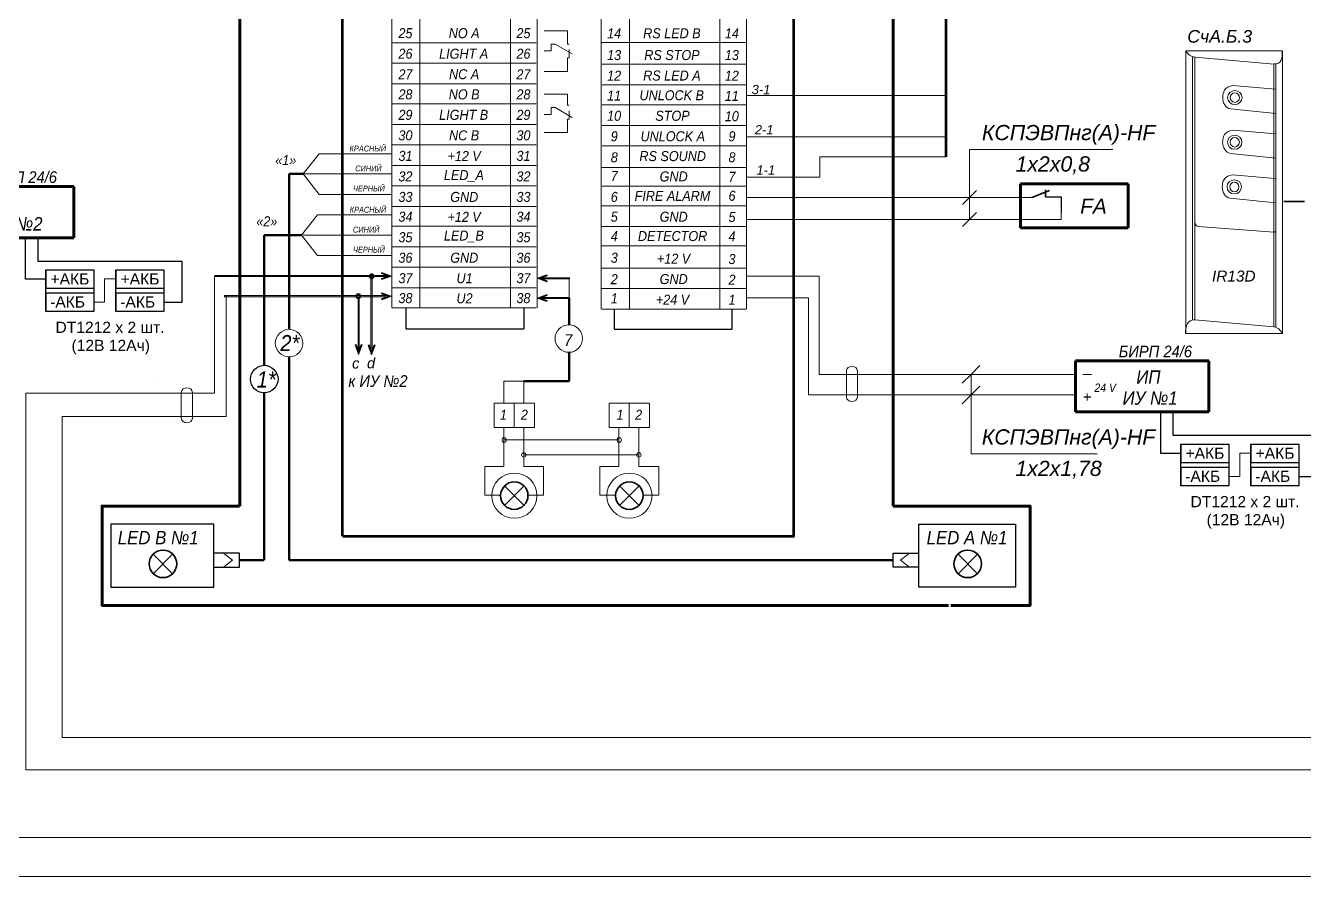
# Model space of a CAD drawing. Header units: millimetres. Extents: x -197802 to 287448, y -91833 to 169529.
# Drawn here: x 226324 to 250983, y 94021 to 110423 of the extents above; entities that cross this region are included whole.
import ezdxf

# ---------------------------------------------------------------- set-up
doc = ezdxf.new("R2010")
doc.units = ezdxf.units.MM
doc.layers.add('СКУД', color=7, linetype='Continuous')
doc.layers.add('Слой 1', color=7, linetype='Continuous')
doc.styles.add('79', font='ariali.ttf', dxfattribs={"height": 1})
doc.styles.get("Standard").update_dxf_attribs({"font": 'arial.ttf'})

# ---------------------------------------------------------------- blocks, each defined once
blk = doc.blocks.new('block 15')
at = {"layer": 'Слой 1'}
h = blk.add_hatch(color=7, dxfattribs=at)
h.dxf.hatch_style = 2
h.paths.add_polyline_path([(99.9, -202.34), (99.96, -202.5), (98.88, -202.9), (99.96, -203.29), (99.9, -203.46), (98.36, -202.9)])
at = {"layer": 'Слой 1', "lineweight": 0}
blk.add_lwpolyline([(99.9, -202.34), (99.96, -202.5), (98.88, -202.9), (99.96, -203.29), (99.9, -203.46), (98.36, -202.9), (99.9, -202.34)], dxfattribs=at)
blk = doc.blocks.new('block 14')
at = {"layer": 'Слой 1'}
h = blk.add_hatch(color=7, dxfattribs=at)
h.dxf.hatch_style = 2
edge = h.paths.add_edge_path()
edge.add_spline(control_points=[(103.48, -202.98), (103.48, -202.98), (98.86, -202.98), (98.86, -202.98), (98.81, -202.98), (98.77, -202.94), (98.77, -202.9), (98.77, -202.85), (98.81, -202.81), (98.86, -202.81), (98.86, -202.81), (103.48, -202.81), (103.48, -202.81), (103.53, -202.81), (103.56, -202.85), (103.56, -202.9), (103.56, -202.94), (103.53, -202.98), (103.48, -202.98)], knot_values=[0, 0, 0, 0, 1, 1, 1, 2, 2, 2, 3, 3, 3, 4, 4, 4, 5, 5, 5, 6, 6, 6, 6], degree=3, periodic=0)
at = {"layer": 'Слой 1', "lineweight": 0}
blk.add_open_spline([(103.48, -202.98), (103.48, -202.98), (98.86, -202.98), (98.86, -202.98), (98.81, -202.98), (98.77, -202.94), (98.77, -202.9), (98.77, -202.85), (98.81, -202.81), (98.86, -202.81), (98.86, -202.81), (103.48, -202.81), (103.48, -202.81), (103.53, -202.81), (103.56, -202.85), (103.56, -202.9), (103.56, -202.94), (103.53, -202.98), (103.48, -202.98)], degree=3, knots=[0, 0, 0, 0, 1, 1, 1, 2, 2, 2, 3, 3, 3, 4, 4, 4, 5, 5, 5, 6, 6, 6, 6], dxfattribs=at)
at = {"layer": 'Слой 1'}
blk.add_blockref('block 15', (0, 0), dxfattribs=at)
blk = doc.blocks.new('block 17')
at = {"layer": 'Слой 1'}
h = blk.add_hatch(color=7, dxfattribs=at)
h.dxf.hatch_style = 2
h.paths.add_polyline_path([(99.9, -205.49), (99.96, -205.66), (98.88, -206.05), (99.96, -206.45), (99.9, -206.61), (98.36, -206.05)])
at = {"layer": 'Слой 1', "lineweight": 0}
blk.add_lwpolyline([(99.9, -205.49), (99.96, -205.66), (98.88, -206.05), (99.96, -206.45), (99.9, -206.61), (98.36, -206.05), (99.9, -205.49)], dxfattribs=at)
blk = doc.blocks.new('block 16')
at = {"layer": 'Слой 1'}
h = blk.add_hatch(color=7, dxfattribs=at)
h.dxf.hatch_style = 2
edge = h.paths.add_edge_path()
edge.add_spline(control_points=[(103.48, -206.14), (103.48, -206.14), (98.86, -206.14), (98.86, -206.14), (98.81, -206.14), (98.77, -206.1), (98.77, -206.05), (98.77, -206), (98.81, -205.96), (98.86, -205.96), (98.86, -205.96), (103.48, -205.96), (103.48, -205.96), (103.53, -205.96), (103.56, -206), (103.56, -206.05), (103.56, -206.1), (103.53, -206.14), (103.48, -206.14)], knot_values=[0, 0, 0, 0, 1, 1, 1, 2, 2, 2, 3, 3, 3, 4, 4, 4, 5, 5, 5, 6, 6, 6, 6], degree=3, periodic=0)
at = {"layer": 'Слой 1', "lineweight": 0}
blk.add_open_spline([(103.48, -206.14), (103.48, -206.14), (98.86, -206.14), (98.86, -206.14), (98.81, -206.14), (98.77, -206.1), (98.77, -206.05), (98.77, -206), (98.81, -205.96), (98.86, -205.96), (98.86, -205.96), (103.48, -205.96), (103.48, -205.96), (103.53, -205.96), (103.56, -206), (103.56, -206.05), (103.56, -206.1), (103.53, -206.14), (103.48, -206.14)], degree=3, knots=[0, 0, 0, 0, 1, 1, 1, 2, 2, 2, 3, 3, 3, 4, 4, 4, 5, 5, 5, 6, 6, 6, 6], dxfattribs=at)
at = {"layer": 'Слой 1'}
blk.add_blockref('block 17', (0, 0), dxfattribs=at)
blk = doc.blocks.new('block 19')
at = {"layer": 'Слой 1'}
h = blk.add_hatch(color=7, dxfattribs=at)
h.dxf.hatch_style = 2
h.paths.add_polyline_path([(73.61, -203.1), (73.55, -202.94), (74.64, -202.54), (73.55, -202.15), (73.61, -201.98), (75.16, -202.54)])
at = {"layer": 'Слой 1', "lineweight": 0}
blk.add_lwpolyline([(73.61, -203.1), (73.55, -202.94), (74.64, -202.54), (73.55, -202.15), (73.61, -201.98), (75.16, -202.54), (73.61, -203.1)], dxfattribs=at)
blk = doc.blocks.new('block 18')
at = {"layer": 'Слой 1'}
h = blk.add_hatch(color=7, dxfattribs=at)
h.dxf.hatch_style = 2
edge = h.paths.add_edge_path()
edge.add_spline(control_points=[(74.66, -202.63), (74.66, -202.63), (47.05, -202.63), (47.05, -202.63), (47, -202.63), (46.96, -202.59), (46.96, -202.54), (46.96, -202.5), (47, -202.46), (47.05, -202.46), (47.05, -202.46), (74.66, -202.46), (74.66, -202.46), (74.71, -202.46), (74.75, -202.5), (74.75, -202.54), (74.75, -202.59), (74.71, -202.63), (74.66, -202.63)], knot_values=[0, 0, 0, 0, 1, 1, 1, 2, 2, 2, 3, 3, 3, 4, 4, 4, 5, 5, 5, 6, 6, 6, 6], degree=3, periodic=0)
at = {"layer": 'Слой 1', "lineweight": 0}
blk.add_open_spline([(74.66, -202.63), (74.66, -202.63), (47.05, -202.63), (47.05, -202.63), (47, -202.63), (46.96, -202.59), (46.96, -202.54), (46.96, -202.5), (47, -202.46), (47.05, -202.46), (47.05, -202.46), (74.66, -202.46), (74.66, -202.46), (74.71, -202.46), (74.75, -202.5), (74.75, -202.54), (74.75, -202.59), (74.71, -202.63), (74.66, -202.63)], degree=3, knots=[0, 0, 0, 0, 1, 1, 1, 2, 2, 2, 3, 3, 3, 4, 4, 4, 5, 5, 5, 6, 6, 6, 6], dxfattribs=at)
at = {"layer": 'Слой 1'}
blk.add_blockref('block 19', (0, 0), dxfattribs=at)
blk = doc.blocks.new('block 21')
at = {"layer": 'Слой 1'}
h = blk.add_hatch(color=7, dxfattribs=at)
h.dxf.hatch_style = 2
h.paths.add_polyline_path([(73.61, -205.2), (73.55, -205.37), (74.64, -205.76), (73.55, -206.16), (73.61, -206.32), (75.16, -205.76)])
at = {"layer": 'Слой 1', "lineweight": 0}
blk.add_lwpolyline([(73.61, -205.2), (73.55, -205.37), (74.64, -205.76), (73.55, -206.16), (73.61, -206.32), (75.16, -205.76), (73.61, -205.2)], dxfattribs=at)
blk = doc.blocks.new('block 20')
at = {"layer": 'Слой 1'}
h = blk.add_hatch(color=7, dxfattribs=at)
h.dxf.hatch_style = 2
edge = h.paths.add_edge_path()
edge.add_spline(control_points=[(74.66, -205.85), (74.66, -205.85), (48.57, -205.85), (48.57, -205.85), (48.52, -205.85), (48.49, -205.81), (48.49, -205.76), (48.49, -205.71), (48.52, -205.67), (48.57, -205.67), (48.57, -205.67), (74.66, -205.67), (74.66, -205.67), (74.71, -205.67), (74.75, -205.71), (74.75, -205.76), (74.75, -205.81), (74.71, -205.85), (74.66, -205.85)], knot_values=[0, 0, 0, 0, 1, 1, 1, 2, 2, 2, 3, 3, 3, 4, 4, 4, 5, 5, 5, 6, 6, 6, 6], degree=3, periodic=0)
at = {"layer": 'Слой 1', "lineweight": 0}
blk.add_open_spline([(74.66, -205.85), (74.66, -205.85), (48.57, -205.85), (48.57, -205.85), (48.52, -205.85), (48.49, -205.81), (48.49, -205.76), (48.49, -205.71), (48.52, -205.67), (48.57, -205.67), (48.57, -205.67), (74.66, -205.67), (74.66, -205.67), (74.71, -205.67), (74.75, -205.71), (74.75, -205.76), (74.75, -205.81), (74.71, -205.85), (74.66, -205.85)], degree=3, knots=[0, 0, 0, 0, 1, 1, 1, 2, 2, 2, 3, 3, 3, 4, 4, 4, 5, 5, 5, 6, 6, 6, 6], dxfattribs=at)
at = {"layer": 'Слой 1'}
blk.add_blockref('block 21', (0, 0), dxfattribs=at)
blk = doc.blocks.new('block 28')
at = {"layer": 'Слой 1', "color": 7, "lineweight": 18}
for points in [[(75.2, -207.61), (75.2, -145.78)], [(79.69, -207.61), (79.69, -145.78)]]:
    blk.add_lwpolyline(points, dxfattribs=at)
blk = doc.blocks.new('block 26')
at = {"layer": 'Слой 1'}
blk.add_blockref('block 28', (0, 0), dxfattribs=at)
blk = doc.blocks.new('block 31')
at = {"layer": 'Слой 1', "color": 7, "lineweight": 18}
for points in [[(108.59, -145.88), (108.59, -207.81)], [(113.09, -145.88), (113.09, -207.81)], [(131.66, -207.81), (113.09, -207.81), (108.64, -207.81)]]:
    blk.add_lwpolyline(points, dxfattribs=at)
blk = doc.blocks.new('block 29')
at = {"layer": 'Слой 1'}
blk.add_blockref('block 31', (0, 0), dxfattribs=at)
blk = doc.blocks.new('block 68')
at = {"layer": 'Слой 1'}
h = blk.add_hatch(color=7, dxfattribs=at)
h.dxf.hatch_style = 2
h.paths.add_polyline_path([(69.34, -213.51), (69.5, -213.45), (69.9, -214.53), (70.29, -213.45), (70.46, -213.51), (69.9, -215.05)])
at = {"layer": 'Слой 1', "lineweight": 0}
blk.add_lwpolyline([(69.34, -213.51), (69.5, -213.45), (69.9, -214.53), (70.29, -213.45), (70.46, -213.51), (69.9, -215.05), (69.34, -213.51)], dxfattribs=at)
blk = doc.blocks.new('block 67')
at = {"layer": 'Слой 1'}
h = blk.add_hatch(color=7, dxfattribs=at)
h.dxf.hatch_style = 2
edge = h.paths.add_edge_path()
edge.add_spline(control_points=[(69.9, -214.64), (69.85, -214.64), (69.81, -214.6), (69.81, -214.55), (69.81, -214.55), (69.81, -205.92), (69.81, -205.92), (69.81, -205.87), (69.85, -205.83), (69.9, -205.83), (69.95, -205.83), (69.99, -205.87), (69.99, -205.92), (69.99, -205.92), (69.99, -214.55), (69.99, -214.55), (69.99, -214.6), (69.95, -214.64), (69.9, -214.64)], knot_values=[0, 0, 0, 0, 1, 1, 1, 2, 2, 2, 3, 3, 3, 4, 4, 4, 5, 5, 5, 6, 6, 6, 6], degree=3, periodic=0)
at = {"layer": 'Слой 1', "lineweight": 0}
blk.add_open_spline([(69.9, -214.64), (69.85, -214.64), (69.81, -214.6), (69.81, -214.55), (69.81, -214.55), (69.81, -205.92), (69.81, -205.92), (69.81, -205.87), (69.85, -205.83), (69.9, -205.83), (69.95, -205.83), (69.99, -205.87), (69.99, -205.92), (69.99, -205.92), (69.99, -214.55), (69.99, -214.55), (69.99, -214.6), (69.95, -214.64), (69.9, -214.64)], degree=3, knots=[0, 0, 0, 0, 1, 1, 1, 2, 2, 2, 3, 3, 3, 4, 4, 4, 5, 5, 5, 6, 6, 6, 6], dxfattribs=at)
at = {"layer": 'Слой 1'}
blk.add_blockref('block 68', (0, 0), dxfattribs=at)
blk = doc.blocks.new('block 70')
at = {"layer": 'Слой 1'}
h = blk.add_hatch(color=7, dxfattribs=at)
h.dxf.hatch_style = 2
h.paths.add_polyline_path([(71.41, -213.57), (71.57, -213.5), (71.97, -214.59), (72.36, -213.5), (72.53, -213.57), (71.97, -215.11)])
at = {"layer": 'Слой 1', "lineweight": 0}
blk.add_lwpolyline([(71.41, -213.57), (71.57, -213.5), (71.97, -214.59), (72.36, -213.5), (72.53, -213.57), (71.97, -215.11), (71.41, -213.57)], dxfattribs=at)
blk = doc.blocks.new('block 69')
at = {"layer": 'Слой 1'}
h = blk.add_hatch(color=7, dxfattribs=at)
h.dxf.hatch_style = 2
edge = h.paths.add_edge_path()
edge.add_spline(control_points=[(71.97, -214.7), (71.92, -214.7), (71.88, -214.66), (71.88, -214.61), (71.88, -214.61), (71.88, -202.58), (71.88, -202.58), (71.88, -202.53), (71.92, -202.49), (71.97, -202.49), (72.02, -202.49), (72.05, -202.53), (72.05, -202.58), (72.05, -202.58), (72.05, -214.61), (72.05, -214.61), (72.05, -214.66), (72.02, -214.7), (71.97, -214.7)], knot_values=[0, 0, 0, 0, 1, 1, 1, 2, 2, 2, 3, 3, 3, 4, 4, 4, 5, 5, 5, 6, 6, 6, 6], degree=3, periodic=0)
at = {"layer": 'Слой 1', "lineweight": 0}
blk.add_open_spline([(71.97, -214.7), (71.92, -214.7), (71.88, -214.66), (71.88, -214.61), (71.88, -214.61), (71.88, -202.58), (71.88, -202.58), (71.88, -202.53), (71.92, -202.49), (71.97, -202.49), (72.02, -202.49), (72.05, -202.53), (72.05, -202.58), (72.05, -202.58), (72.05, -214.61), (72.05, -214.61), (72.05, -214.66), (72.02, -214.7), (71.97, -214.7)], degree=3, knots=[0, 0, 0, 0, 1, 1, 1, 2, 2, 2, 3, 3, 3, 4, 4, 4, 5, 5, 5, 6, 6, 6, 6], dxfattribs=at)
at = {"layer": 'Слой 1'}
blk.add_blockref('block 70', (0, 0), dxfattribs=at)

msp = doc.modelspace()

# ---------------------------------------------------------------- linework, layer by layer
at = {"color": 251, "lineweight": 18, "true_color": 0x636466}
for points in [[(227641, 105091), (227849, 105091), (227849, 105540), (228065, 105540)], [(249527, 101731), (249736, 101731), (249736, 102179), (249951, 102179)]]:
    msp.add_lwpolyline(points, dxfattribs=at)
at = {"layer": 'СКУД', "color": 18, "lineweight": 18, "true_color": 0x000000}
for p, q in [((244523, 108037), (244523, 106687)), ((244523, 108037), (247289, 108037)), ((244523, 107108), (244387, 106972)), ((244659, 107243), (244523, 107108)), ((244659, 106823), (244523, 106687)), ((244523, 106687), (244388, 106552)), ((244724, 103869), (244554, 103699)), ((244554, 103699), (244384, 103529)), ((244724, 103471), (244554, 103302)), ((244554, 103302), (244384, 103132)), ((245168, 102168), (244554, 102168)), ((245699, 102168), (245168, 102168)), ((246985, 102168), (245699, 102168))]:
    msp.add_line(p, q, dxfattribs=at)
at = {"layer": 'СКУД', "color": 7, "lineweight": 15}
for p, q in [((240224, 107108), (245506, 107108)), ((245506, 106687), (240224, 106687))]:
    msp.add_line(p, q, dxfattribs=at)
at = {"layer": 'СКУД', "color": 7, "lineweight": 18}
for p, q in [((245356, 107108), (245728, 107108)), ((246295, 106687), (246295, 106820)), ((245027, 106687), (246295, 106687))]:
    msp.add_line(p, q, dxfattribs=at)
at = {"layer": 'СКУД', "color": 7}
for p, q in [((226714, 105715), (227641, 105715)), ((226714, 105715), (226714, 105357)), ((227641, 105715), (227641, 105357)), ((228065, 105715), (228992, 105715)), ((228065, 105715), (228065, 105357)), ((228992, 105715), (228992, 105357)), ((227641, 105357), (226714, 105357)), ((228992, 105357), (228065, 105357)), ((226714, 105270), (227641, 105270)), ((226714, 105270), (226714, 104912)), ((227641, 105270), (227641, 104912)), ((228065, 105270), (228992, 105270)), ((228065, 105270), (228065, 104912)), ((228992, 105270), (228992, 104912)), ((227641, 104912), (226714, 104912)), ((228992, 104912), (228065, 104912)), ((248600, 102355), (249527, 102355)), ((248600, 102355), (248600, 101997)), ((249527, 102355), (249527, 101997)), ((249951, 102355), (250878, 102355)), ((249951, 102355), (249951, 101997)), ((250878, 102355), (250878, 101997)), ((249527, 101997), (248600, 101997)), ((248600, 101910), (249527, 101910)), ((248600, 101910), (248600, 101552)), ((249527, 101910), (249527, 101552)), ((250878, 101997), (249951, 101997)), ((249951, 101910), (250878, 101910)), ((249951, 101910), (249951, 101552)), ((250878, 101910), (250878, 101552)), ((249527, 101552), (248600, 101552)), ((250878, 101552), (249951, 101552))]:
    msp.add_line(p, q, dxfattribs=at)
at = {"layer": 'СКУД', "lineweight": 53}
msp.add_lwpolyline([(279666, 119251), (244066, 119251), (244066, 107894)], dxfattribs=at)
at = {"layer": 'СКУД', "color": 7, "lineweight": 18}
for points in [[(250559, 109935), (248695, 109935)], [(248695, 104491), (248695, 109924)], [(248828, 104759), (248828, 109820)], [(248873, 104752), (248873, 109812)], [(250390, 109681), (248873, 109812)], [(250561, 104484), (250561, 109931)], [(250390, 104618), (250390, 109664)], [(250434, 104610), (250434, 109671)], [(250427, 109197), (249605, 109268)], [(250434, 108729), (249557, 108818)], [(250425, 108337), (249603, 108408)], [(250432, 107869), (249555, 107958)], [(250417, 107474), (249596, 107545)], [(250425, 107006), (249548, 107095)], [(250390, 106439), (248932, 106551)], [(250390, 104618), (248873, 104752)], [(250559, 104486), (248695, 104486)]]:
    msp.add_lwpolyline(points, dxfattribs=at)
at = {"layer": 'СКУД', "color": 7, "lineweight": 35}
msp.add_lwpolyline([(250983, 107029), (250587, 107029)], dxfattribs=at)
at = {"layer": 'СКУД', "color": 1, "lineweight": 18}
for points in [[(207120, 106697), (204442, 106697), (204442, 94021), (262309, 94021), (262310, 95676)], [(229965, 105583), (229965, 103338)], [(240227, 105594), (241629, 105594)], [(241629, 103699), (241629, 105594)], [(241629, 103699), (246567, 103699)], [(229007, 103336), (226328, 103336), (226328, 96074), (262241, 96074)], [(228784, 103336), (229965, 103336)]]:
    msp.add_lwpolyline(points, dxfattribs=at)
at = {"layer": 'СКУД', "color": 7}
for points in [[(226714, 105536), (226326, 105536), (226326, 106334)], [(228992, 105091), (229343, 105091), (229343, 105878), (226569, 105878), (226569, 106334)], [(248600, 102176), (248212, 102176), (248212, 102974)], [(250878, 101731), (251229, 101731), (251229, 102518), (248455, 102518), (248455, 102974)]]:
    msp.add_lwpolyline(points, dxfattribs=at)
at = {"layer": 'СКУД', "color": 241, "lineweight": 18, "true_color": 0xf7abae}
for points in [[(206936, 106249), (205143, 106249), (205143, 94769), (262747, 94769), (262748, 96304)], [(230195, 105226), (230195, 102889)], [(240227, 105175), (241421, 105175)], [(241421, 103311), (241421, 105175)], [(241421, 103302), (246567, 103302)], [(228823, 102889), (227030, 102889), (227030, 96702), (262678, 96702)], [(228784, 102889), (230194, 102889)]]:
    msp.add_lwpolyline(points, dxfattribs=at)
at = {"layer": 'СКУД', "color": 7}
for points in [[(226714, 105715), (227641, 105715), (227641, 104912), (226714, 104912)], [(228065, 105715), (228992, 105715), (228992, 104912), (228065, 104912)], [(248600, 102355), (249527, 102355), (249527, 101552), (248600, 101552)], [(249951, 102355), (250878, 102355), (250878, 101552), (249951, 101552)]]:
    msp.add_lwpolyline(points, close=True, dxfattribs=at)
at = {"layer": 'СКУД', "color": 18, "lineweight": 18, "true_color": 0x000000}
msp.add_lwpolyline([(244554, 102168), (244554, 103699)], dxfattribs=at)
at = {"layer": 'СКУД', "color": 7, "lineweight": 18}
for points in [[(248695, 109935), (248743, 109867), (248780, 109826), (248884, 109814)], [(250557, 109933), (250557, 109796), (250549, 109677), (250397, 109684)], [(249408, 109034), (249408, 109141), (249438, 109242), (249605, 109268)], [(249408, 109034), (249408, 108931), (249468, 108833), (249557, 108818)], [(249406, 108173), (249406, 108280), (249436, 108381), (249603, 108408)], [(249406, 108173), (249406, 108071), (249466, 107973), (249555, 107958)], [(249399, 107311), (249399, 107418), (249429, 107519), (249596, 107545)], [(249399, 107311), (249399, 107208), (249458, 107110), (249548, 107095)], [(248880, 106610), (248880, 106577), (248904, 106551), (248932, 106551)], [(250434, 106469), (250434, 106453), (250414, 106439), (250390, 106439)], [(248691, 104488), (248691, 104640), (248732, 104755), (248873, 104752)], [(250561, 104484), (250509, 104558), (250494, 104592), (250390, 104618)]]:
    msp.add_open_spline(points, degree=3, dxfattribs=at)
for points in [[(249501, 109036), (249501, 108961), (249564, 108900), (249641, 108900), (249718, 108900), (249780, 108961), (249780, 109036), (249780, 109111), (249718, 109171), (249641, 109171), (249564, 109171), (249501, 109111), (249501, 109036)], [(249551, 109036), (249551, 108984), (249591, 108943), (249641, 108943), (249690, 108943), (249730, 108984), (249730, 109036), (249730, 109087), (249690, 109129), (249641, 109129), (249591, 109129), (249551, 109087), (249551, 109036)], [(249499, 108175), (249499, 108100), (249562, 108039), (249639, 108039), (249716, 108039), (249778, 108100), (249778, 108175), (249778, 108250), (249716, 108311), (249639, 108311), (249562, 108311), (249499, 108250), (249499, 108175)], [(249549, 108175), (249549, 108124), (249589, 108082), (249639, 108082), (249688, 108082), (249728, 108124), (249728, 108175), (249728, 108227), (249688, 108268), (249639, 108268), (249589, 108268), (249549, 108227), (249549, 108175)], [(249492, 107313), (249492, 107238), (249554, 107177), (249631, 107177), (249708, 107177), (249771, 107238), (249771, 107313), (249771, 107388), (249708, 107448), (249631, 107448), (249554, 107448), (249492, 107388), (249492, 107313)], [(249542, 107313), (249542, 107261), (249582, 107220), (249631, 107220), (249681, 107220), (249720, 107261), (249720, 107313), (249720, 107364), (249681, 107406), (249631, 107406), (249582, 107406), (249542, 107364), (249542, 107313)]]:
    msp.add_open_spline(points, degree=3, knots=[0, 0, 0, 0, 1, 1, 1, 2, 2, 2, 3, 3, 3, 4, 4, 4, 4], dxfattribs=at)
at = {"layer": 'СКУД', "color": 7, "lineweight": 70}
for points in [[(245508, 107375), (245508, 107375), (245508, 106525), (245508, 106525)], [(247587, 107375), (247587, 107375), (245508, 107375), (245508, 107375)], [(247587, 106525), (247587, 106525), (247587, 107375), (247587, 107375)], [(245508, 106525), (245508, 106525), (247587, 106525), (247587, 106525)]]:
    msp.add_open_spline(points, degree=3, dxfattribs=at)
at = {"layer": 'СКУД', "color": 7, "lineweight": 35}
for points in [[(246070, 107245), (246070, 107245), (245728, 107108), (245728, 107108)], [(245992, 107124), (245992, 107124), (245992, 107259), (245992, 107259)]]:
    msp.add_open_spline(points, degree=3, dxfattribs=at)
at = {"layer": 'СКУД', "color": 7, "lineweight": 25}
for points in [[(245992, 107124), (245992, 107124), (246295, 107124), (246295, 107124)], [(246295, 107124), (246295, 107124), (246295, 106920), (246295, 106820)]]:
    msp.add_open_spline(points, degree=3, dxfattribs=at)
at = {"layer": 'Слой 1', "color": 7, "lineweight": 18}
for p, q in [((240224, 109073), (244066, 109073)), ((240224, 108278), (244066, 108278)), ((241641, 107894), (244066, 107894)), ((241641, 107503), (241641, 107894)), ((241641, 107503), (240224, 107503))]:
    msp.add_line(p, q, dxfattribs=at)
at = {"layer": 'Слой 1', "color": 7, "lineweight": 70}
for points in [[(230458, 101161), (230458, 114513)], [(243055, 114513), (243055, 101161)], [(227254, 107323), (224680, 107323)], [(227254, 106334), (227254, 107323)], [(227254, 106334), (224680, 106334)], [(246567, 102974), (246567, 103963)], [(249140, 103963), (246567, 103963)], [(249140, 102974), (249140, 103963)], [(249140, 102974), (246567, 102974)], [(230452, 101161), (227799, 101161), (227799, 99246), (229557, 99246)], [(243054, 101161), (243054, 101161)], [(243054, 101161), (245694, 101161), (245694, 99246), (244163, 99246)], [(244120, 99246), (229564, 99246)], [(244120, 99246), (244120, 99246)]]:
    msp.add_lwpolyline(points, dxfattribs=at)
at = {"layer": 'Слой 1', "color": 7, "lineweight": 53}
for points in [[(232434, 100583), (232434, 114513)], [(241137, 100583), (241137, 114513)], [(232440, 100583), (241148, 100583)]]:
    msp.add_lwpolyline(points, dxfattribs=at)
at = {"layer": 'Слой 1', "color": 7, "lineweight": 18}
for points in [[(235675, 104982), (235675, 112458)], [(236187, 112458), (236187, 104982)], [(239712, 112445), (239712, 104957)], [(240224, 104958), (240224, 112445)], [(236169, 110092), (233387, 110092)], [(237425, 110097), (240207, 110097)], [(237442, 110075), (237442, 110075)], [(240224, 110075), (240224, 110075)], [(233387, 109697), (236169, 109697)], [(240224, 109679), (237442, 109679)], [(236169, 109302), (233387, 109302)], [(240224, 109284), (237442, 109284)], [(233387, 108913), (236169, 108913)], [(240224, 108895), (237442, 108895)], [(236169, 108518), (233387, 108518)], [(237442, 108500), (240224, 108500)], [(233387, 108122), (236169, 108122)], [(237442, 108105), (240224, 108105)], [(231985, 107953), (231675, 107564)], [(231985, 107954), (233381, 107954)], [(231985, 107169), (231675, 107564)], [(231675, 107563), (233381, 107563)], [(236169, 107727), (233387, 107727)], [(237442, 107690), (240224, 107690)], [(236169, 107331), (233387, 107331)], [(237442, 107326), (240210, 107326)], [(231985, 107170), (233381, 107170)], [(231956, 106773), (231646, 106384)], [(231956, 106774), (233381, 106774)], [(233387, 106936), (236169, 106936)], [(240213, 106946), (237428, 106946)], [(233387, 106554), (236169, 106554)], [(240213, 106549), (237428, 106549)], [(231956, 105989), (231646, 106384)], [(231675, 106381), (233381, 106381)], [(236169, 106159), (233387, 106159)], [(240227, 106178), (237424, 106178)], [(233381, 105991), (231956, 105991)], [(236169, 105764), (233387, 105764)], [(236805, 105552), (236805, 105170)], [(237430, 105748), (240212, 105748)], [(233387, 105369), (236169, 105369)], [(240212, 105353), (237430, 105353)], [(233387, 104980), (236169, 104980)], [(235546, 103568), (235546, 103142)], [(235930, 103568), (235546, 103568)], [(235930, 103568), (235930, 103149)], [(246875, 103699), (246709, 103699)], [(235362, 103142), (235362, 102677)], [(235362, 103142), (236133, 103142)], [(235746, 103142), (235746, 102677)], [(236140, 103142), (236140, 102677)], [(237580, 103142), (237580, 102677)], [(237580, 103142), (238350, 103142)], [(237964, 103142), (237964, 102677)], [(238358, 103142), (238358, 102677)], [(235362, 102676), (236140, 102676)], [(235546, 102677), (235546, 101924)], [(235930, 102677), (235930, 101924)], [(237580, 102676), (238358, 102676)], [(237764, 102677), (237764, 101924)], [(238148, 102677), (238148, 101924)], [(235546, 102435), (237770, 102435)], [(235931, 102146), (238148, 102146)], [(235178, 101923), (235178, 101368)], [(235546, 101923), (235178, 101923)], [(236314, 101923), (235930, 101923)], [(236314, 101924), (236314, 101368)], [(237396, 101923), (237396, 101368)], [(237764, 101923), (237396, 101923)], [(238532, 101923), (238148, 101923)], [(238532, 101924), (238532, 101368)], [(235481, 101368), (235178, 101368)], [(236314, 101368), (236012, 101368)], [(237699, 101368), (237396, 101368)], [(238532, 101368), (238230, 101368)]]:
    msp.add_lwpolyline(points, dxfattribs=at)
at = {"layer": 'Слой 1', "color": 7, "lineweight": 9}
for points in [[(236773, 110325), (236324, 110325)], [(236773, 110066), (236773, 110325)], [(236461, 110066), (236461, 109937)], [(236461, 110066), (236539, 110066)], [(236539, 110066), (236461, 110066)], [(236866, 109878), (236539, 110066)], [(236773, 110066), (236808, 110066)], [(236808, 110066), (236773, 110066)], [(236461, 109937), (236324, 109937)], [(236773, 109801), (236773, 109541)], [(236773, 109801), (236808, 109801)], [(236808, 109801), (236773, 109801)], [(236808, 109801), (236808, 109963)], [(236773, 109541), (236324, 109541)], [(236773, 109103), (236324, 109103)], [(236773, 108887), (236773, 109103)], [(236461, 108844), (236461, 108708)], [(236461, 108844), (236539, 108844)], [(236461, 108844), (236539, 108844)], [(236866, 108650), (236539, 108844)], [(236773, 108887), (236808, 108887)], [(236773, 108887), (236808, 108887)], [(236808, 108777), (236808, 108621)], [(236461, 108708), (236324, 108708)], [(236773, 108621), (236773, 108362)], [(236773, 108621), (236808, 108621)], [(236773, 108621), (236808, 108621)], [(236773, 108362), (236324, 108362)], [(242151, 103269), (242151, 103761)], [(242364, 103269), (242364, 103761)], [(229327, 103349), (229327, 102857)], [(229541, 103349), (229541, 102857)]]:
    msp.add_lwpolyline(points, dxfattribs=at)
at = {"layer": 'Слой 1', "color": 7, "lineweight": 20}
for points in [[(233386, 110145), (233386, 110145)], [(237423, 109269), (237423, 109269)], [(237423, 108880), (237423, 108880)], [(237423, 108089), (237423, 108089)], [(237402, 107687), (237402, 107687)], [(237423, 107687), (237423, 107687)], [(237427, 105729), (237427, 105729)], [(228791, 103650), (228791, 103650)], [(230313, 100119), (230139, 100250)], [(230139, 99981), (230313, 100119)], [(243367, 100250), (243193, 100119)], [(243193, 100119), (243367, 99981)]]:
    msp.add_lwpolyline(points, dxfattribs=at)
at = {"layer": 'Слой 1', "color": 7, "lineweight": 50}
for points in [[(231675, 107566), (231404, 107566)], [(231408, 104568), (231408, 107566)], [(230927, 106383), (231646, 106383)], [(230927, 103874), (230927, 106383)], [(236805, 104656), (236805, 105170)], [(236805, 104125), (236805, 103568)], [(231404, 104037), (231404, 100119)], [(235930, 103568), (236805, 103568)], [(230927, 103343), (230927, 100120)], [(230918, 100119), (230452, 100119)], [(231404, 100119), (243031, 100119)]]:
    msp.add_lwpolyline(points, dxfattribs=at)
at = {"layer": 'Слой 1', "color": 7, "lineweight": 25}
for points in [[(233656, 104980), (233656, 104576)], [(235931, 104980), (235931, 104576)], [(237679, 104572), (237679, 104957)], [(239950, 104570), (239950, 104957)], [(233656, 104576), (235931, 104576)], [(237679, 104570), (239950, 104570)], [(230452, 101161), (230452, 101161)], [(243031, 101166), (243031, 101166)], [(227969, 100814), (227969, 99594)], [(229957, 100814), (227969, 100814)], [(229957, 99594), (229957, 100814)], [(243549, 99594), (243549, 100814)], [(243549, 100814), (245409, 100814)], [(245409, 100814), (245409, 99594)], [(230452, 100250), (229957, 100250)], [(230452, 99981), (230452, 100250)], [(243054, 99981), (243054, 100250)], [(243054, 100250), (243549, 100250)], [(229957, 99981), (230452, 99981)], [(243549, 99981), (243054, 99981)], [(227969, 99594), (229957, 99594)], [(245409, 99594), (243549, 99594)]]:
    msp.add_lwpolyline(points, dxfattribs=at)
at = {"layer": 'Слой 1', "color": 7, "lineweight": 35}
for points in [[(235947, 101167), (235552, 101556)], [(235947, 101556), (235552, 101167)], [(238165, 101167), (237770, 101556)], [(238165, 101556), (237770, 101167)], [(228777, 99846), (229166, 100241)], [(229166, 99846), (228777, 100241)], [(244686, 99846), (244297, 100241)], [(244297, 99846), (244686, 100241)]]:
    msp.add_lwpolyline(points, dxfattribs=at)
at = {"layer": 'Слой 1', "color": 7, "lineweight": 40}
msp.add_lwpolyline([(241148, 100583), (241148, 100583)], dxfattribs=at)
at = {"layer": 'Слой 1', "color": 7, "lineweight": 35}
for points, knots in [([(233037, 105590), (233037, 105566), (233018, 105547), (232995, 105547), (232972, 105547), (232954, 105566), (232954, 105590), (232954, 105613), (232972, 105632), (232995, 105632), (233018, 105632), (233037, 105613), (233037, 105590)], [0, 0, 0, 0, 1, 1, 1, 2, 2, 2, 3, 3, 3, 4, 4, 4, 4]), ([(232781, 105206), (232781, 105182), (232763, 105163), (232740, 105163), (232716, 105163), (232698, 105182), (232698, 105206), (232698, 105230), (232716, 105249), (232740, 105249), (232763, 105249), (232781, 105230), (232781, 105206)], [0, 0, 0, 0, 1, 1, 1, 2, 2, 2, 3, 3, 3, 4, 4, 4, 4]), ([(235481, 101368), (235487, 101511), (235604, 101627), (235746, 101627), (235895, 101627), (236012, 101511), (236012, 101368)], [0, 0, 0, 0, 1, 1, 1, 2, 2, 2, 2]), ([(237699, 101368), (237705, 101511), (237822, 101627), (237964, 101627), (238113, 101627), (238230, 101511), (238230, 101368)], [0, 0, 0, 0, 1, 1, 1, 2, 2, 2, 2]), ([(235746, 101096), (235604, 101096), (235481, 101219), (235481, 101362), (235481, 101362), (235481, 101368), (235481, 101368)], [0, 0, 0, 0, 1, 1, 1, 2, 2, 2, 2]), ([(236012, 101368), (236012, 101368), (236012, 101362), (236012, 101362), (236012, 101219), (235895, 101096), (235746, 101096)], [0, 0, 0, 0, 1, 1, 1, 2, 2, 2, 2]), ([(237964, 101096), (237822, 101096), (237699, 101219), (237699, 101362), (237699, 101362), (237699, 101368), (237699, 101368)], [0, 0, 0, 0, 1, 1, 1, 2, 2, 2, 2]), ([(238230, 101368), (238230, 101368), (238230, 101362), (238230, 101362), (238230, 101219), (238113, 101096), (237964, 101096)], [0, 0, 0, 0, 1, 1, 1, 2, 2, 2, 2]), ([(228978, 99781), (228978, 99781), (228972, 99781), (228972, 99781), (228829, 99781), (228706, 99898), (228706, 100047), (228706, 100189), (228829, 100312), (228972, 100312), (228972, 100312), (228978, 100312), (228978, 100312)], [0, 0, 0, 0, 1, 1, 1, 2, 2, 2, 3, 3, 3, 4, 4, 4, 4]), ([(228978, 100312), (229121, 100306), (229238, 100189), (229238, 100047), (229238, 99898), (229121, 99781), (228978, 99781)], [0, 0, 0, 0, 1, 1, 1, 2, 2, 2, 2]), ([(244485, 100312), (244342, 100306), (244226, 100189), (244226, 100047), (244226, 99898), (244342, 99781), (244485, 99781)], [0, 0, 0, 0, 1, 1, 1, 2, 2, 2, 2]), ([(244485, 99781), (244485, 99781), (244491, 99781), (244491, 99781), (244634, 99781), (244757, 99898), (244757, 100047), (244757, 100189), (244634, 100312), (244491, 100312), (244491, 100312), (244485, 100312), (244485, 100312)], [0, 0, 0, 0, 1, 1, 1, 2, 2, 2, 3, 3, 3, 4, 4, 4, 4])]:
    msp.add_open_spline(points, degree=3, knots=knots, dxfattribs=at)
at = {"layer": 'Слой 1', "color": 7, "lineweight": 20}
for points, knots in [([(231411, 104568), (231411, 104568), (231404, 104568), (231404, 104568), (231262, 104568), (231139, 104445), (231139, 104303), (231139, 104154), (231262, 104037), (231404, 104037), (231404, 104037), (231411, 104037), (231411, 104037)], [0, 0, 0, 0, 1, 1, 1, 2, 2, 2, 3, 3, 3, 4, 4, 4, 4]), ([(231411, 104037), (231553, 104037), (231670, 104154), (231670, 104303), (231670, 104445), (231553, 104562), (231411, 104568)], [0, 0, 0, 0, 1, 1, 1, 2, 2, 2, 2]), ([(236805, 104656), (236805, 104656), (236799, 104656), (236799, 104656), (236656, 104656), (236533, 104533), (236533, 104391), (236533, 104241), (236656, 104125), (236799, 104125), (236799, 104125), (236805, 104125), (236805, 104125)], [0, 0, 0, 0, 1, 1, 1, 2, 2, 2, 3, 3, 3, 4, 4, 4, 4]), ([(236805, 104125), (236948, 104125), (237064, 104241), (237064, 104391), (237064, 104533), (236948, 104650), (236805, 104656)], [0, 0, 0, 0, 1, 1, 1, 2, 2, 2, 2]), ([(235750, 100926), (235509, 100926), (235314, 101121), (235314, 101362), (235314, 101602), (235509, 101797), (235750, 101797), (235990, 101797), (236185, 101602), (236185, 101362), (236185, 101121), (235990, 100926), (235750, 100926)], [0, 0, 0, 0, 1, 1, 1, 2, 2, 2, 3, 3, 3, 4, 4, 4, 4]), ([(237968, 100926), (237727, 100926), (237532, 101121), (237532, 101362), (237532, 101602), (237727, 101797), (237968, 101797), (238208, 101797), (238403, 101602), (238403, 101362), (238403, 101121), (238208, 100926), (237968, 100926)], [0, 0, 0, 0, 1, 1, 1, 2, 2, 2, 3, 3, 3, 4, 4, 4, 4])]:
    msp.add_open_spline(points, degree=3, knots=knots, dxfattribs=at)
at = {"layer": 'Слой 1', "color": 7, "lineweight": 25}
for points, knots in [([(230920, 103343), (230778, 103343), (230661, 103460), (230661, 103609), (230661, 103751), (230778, 103868), (230920, 103874)], [0, 0, 0, 0, 1, 1, 1, 2, 2, 2, 2]), ([(230920, 103874), (230920, 103874), (230927, 103874), (230927, 103874), (231069, 103874), (231193, 103751), (231193, 103609), (231193, 103460), (231069, 103343), (230927, 103343), (230927, 103343), (230920, 103343), (230920, 103343)], [0, 0, 0, 0, 1, 1, 1, 2, 2, 2, 3, 3, 3, 4, 4, 4, 4])]:
    msp.add_open_spline(points, degree=3, knots=knots, dxfattribs=at)
at = {"layer": 'Слой 1', "color": 7, "lineweight": 9}
for points in [[(242151, 103761), (242154, 103882), (242364, 103882), (242364, 103761)], [(229327, 103349), (229330, 103471), (229541, 103471), (229541, 103349)], [(242151, 103269), (242154, 103147), (242364, 103147), (242364, 103269)], [(229327, 102857), (229330, 102736), (229541, 102736), (229541, 102857)]]:
    msp.add_open_spline(points, degree=3, dxfattribs=at)
at = {"layer": 'Слой 1', "lineweight": 0}
for points in [[(235510, 102435), (235510, 102411), (235529, 102392), (235552, 102392), (235575, 102392), (235594, 102411), (235594, 102435), (235594, 102458), (235575, 102477), (235552, 102477), (235529, 102477), (235510, 102458), (235510, 102435)], [(237728, 102435), (237728, 102411), (237747, 102392), (237770, 102392), (237793, 102392), (237812, 102411), (237812, 102435), (237812, 102458), (237793, 102477), (237770, 102477), (237747, 102477), (237728, 102458), (237728, 102435)], [(235889, 102146), (235889, 102123), (235908, 102104), (235931, 102104), (235954, 102104), (235973, 102123), (235973, 102146), (235973, 102170), (235954, 102189), (235931, 102189), (235908, 102189), (235889, 102170), (235889, 102146)], [(238107, 102146), (238107, 102123), (238126, 102104), (238149, 102104), (238172, 102104), (238191, 102123), (238191, 102146), (238191, 102170), (238172, 102189), (238149, 102189), (238126, 102189), (238107, 102170), (238107, 102146)]]:
    msp.add_open_spline(points, degree=3, knots=[0, 0, 0, 0, 1, 1, 1, 2, 2, 2, 3, 3, 3, 4, 4, 4, 4], dxfattribs=at)

# ---------------------------------------------------------------- block references
at = {"layer": 'Слой 1', "xscale": 120.9041392826363, "yscale": 120.9041392826363, "zscale": 120.9041392826363}
for name in ['block 26', 'block 29', 'block 18', 'block 69', 'block 14', 'block 20', 'block 67', 'block 16']:
    msp.add_blockref(name, (224294, 130083), dxfattribs=at)

# ---------------------------------------------------------------- texts
at = {"layer": 'СКУД', "color": 7, "style": '79'}
msp.add_text('FA', height=286.7, dxfattribs=at).set_placement((246660, 106799))
at = {"layer": 'СКУД', "color": 7}
for s, p in [('+АКБ', (226805, 105432)), ('+АКБ', (228156, 105432)), ('-АКБ', (226798, 104987)), ('-АКБ', (228149, 104987)), ('DT1212 х 2 шт. ', (226901, 104499)), ('(12В 12Ач)', (227210, 104150)), ('+АКБ', (248691, 102072)), ('+АКБ', (250042, 102072)), ('-АКБ', (248685, 101627)), ('-АКБ', (250036, 101627)), ('DT1212 х 2 шт. ', (248787, 101139)), ('(12В 12Ач)', (249097, 100790))]:
    msp.add_text(s, height=215.5, dxfattribs=at).set_placement(p)
for s, insert, char_height, attachment_point in [('{\\fArial|b0|i1|c204|p34;СчА.Б.3}', (249974, 110090), 243.74, 9), ('{\\fArial|b0|i1|c204|p34;КСПЭВПнг(А)-HF}', (244764, 108126), 293.39, 7), ('{\\fArial|b0|i1|c204|p34;1х2х0,8}', (245413, 107555), 293.39, 7), ('{\\fArial|b0|i1|c204|p34;IR13D}', (250041, 105485), 212.33, 9), ('{\\fArial|b0|i1|c204|p34;КСПЭВПнг(А)-HF}', (244762, 102258), 293.39, 7), ('{\\fArial|b0|i1|c204|p34;1х2х1,78}', (245411, 101686), 293.39, 7)]:
    msp.add_mtext(s, dxfattribs=dict(at, insert=insert, char_height=char_height, attachment_point=attachment_point))
at = {"layer": 'СКУД', "color": 7, "char_height": 178.65, "width": 125.64, "attachment_point": 7}
for s, insert in [('{\\fArial|b0|i1|c204|p34;3-1}', (240325, 109098)), ('{\\fArial|b0|i1|c204|p34;2-1}', (240385, 108327)), ('{\\fArial|b0|i1|c204|p34;1-1}', (240417, 107550))]:
    msp.add_mtext(s, dxfattribs=dict(at, insert=insert))
at = {"layer": 'Слой 1', "color": 7, "attachment_point": 7}
for s, insert, char_height in [('\\fArial|b0|i1|c0|p34;\\W0.900001;25', (233514, 110178), 193.36), ('\\fArial|b0|i1|c0|p34;\\W0.900001;NO A', (234484, 110178), 193.36), ('\\fArial|b0|i1|c0|p34;\\W0.900001;25', (235789, 110178), 193.36), ('\\fArial|b0|i1|c0|p34;\\W0.900001;14', (237537, 110176), 193.36), ('\\fArial|b0|i1|c0|p34;\\W0.900001;RS LED B', (238233, 110176), 193.36), ('\\fArial|b0|i1|c0|p34;\\W0.900001;14', (239807, 110176), 193.36), ('\\fArial|b0|i1|c0|p34;\\W0.900001;26', (233514, 109782), 193.36), ('\\fArial|b0|i1|c0|p34;\\W0.900001;LIGHT A', (234299, 109782), 193.36), ('\\fArial|b0|i1|c0|p34;\\W0.900001;26', (235789, 109782), 193.36), ('\\fArial|b0|i1|c0|p34;\\W0.900001;13', (237537, 109756), 193.36), ('\\fArial|b0|i1|c0|p34;\\W0.900001;RS STOP', (238254, 109756), 193.36), ('\\fArial|b0|i1|c0|p34;\\W0.900001;13', (239807, 109756), 193.36), ('\\fArial|b0|i1|c0|p34;\\W0.900001;27', (233514, 109387), 193.36), ('\\fArial|b0|i1|c0|p34;\\W0.900001;NC A', (234490, 109387), 193.36), ('\\fArial|b0|i1|c0|p34;\\W0.900001;27', (235789, 109387), 193.36), ('\\fArial|b0|i1|c0|p34;\\W0.900001;12', (237537, 109361), 193.36), ('\\fArial|b0|i1|c0|p34;\\W0.900001;RS LED A', (238233, 109361), 193.36), ('\\fArial|b0|i1|c0|p34;\\W0.900001;12', (239807, 109361), 193.36), ('\\fArial|b0|i1|c0|p34;\\W0.900001;28', (233514, 108998), 193.36), ('\\fArial|b0|i1|c0|p34;\\W0.900001;NO B', (234484, 108998), 193.36), ('\\fArial|b0|i1|c0|p34;\\W0.900001;28', (235789, 108998), 193.36), ('\\fArial|b0|i1|c0|p34;\\W0.900001;11', (237537, 108978), 193.36), ('\\fArial|b0|i1|c0|p34;\\W0.900001;UNLOCK B', (238162, 108981), 193.36), ('\\fArial|b0|i1|c0|p34;\\W0.900001;11', (239807, 108972), 193.36), ('\\fArial|b0|i1|c0|p34;\\W0.900001;29', (233514, 108603), 193.36), ('\\fArial|b0|i1|c0|p34;\\W0.900001;LIGHT B', (234299, 108603), 193.36), ('\\fArial|b0|i1|c0|p34;\\W0.900001;29', (235789, 108603), 193.36), ('\\fArial|b0|i1|c0|p34;\\W0.900001;10', (237537, 108585), 193.36), ('\\fArial|b0|i1|c0|p34;\\W0.900001;STOP', (238467, 108585), 193.36), ('\\fArial|b0|i1|c0|p34;\\W0.900001;10', (239807, 108577), 193.36), ('\\fArial|b0|i1|c0|p34;\\W0.900001;30', (233514, 108208), 193.36), ('\\fArial|b0|i1|c0|p34;\\W0.900001;NC B', (234490, 108208), 193.36), ('\\fArial|b0|i1|c0|p34;\\W0.900001;30', (235789, 108208), 193.36), ('\\fArial|b0|i1|c0|p34;\\W0.900001;9', (237608, 108190), 193.36), ('\\fArial|b0|i1|c0|p34;\\W0.900001;UNLOCK A', (238182, 108190), 193.36), ('\\fArial|b0|i1|c0|p34;\\W0.900001;9', (239878, 108190), 193.36), ('\\fArial|b0|i1|c0|p34;\\W0.900001;КРАСНЫЙ', (232571, 107995), 112.79), ('\\fArial|b0|i1|c0|p34;\\W0.900001;31', (233514, 107812), 193.36), ('\\fArial|b0|i1|c0|p34;\\W0.900001;+12 V', (234459, 107812), 193.36), ('\\fArial|b0|i1|c0|p34;\\W0.900001;31', (235789, 107812), 193.36), ('\\fArial|b0|i1|c0|p34;\\W0.900001;RS SOUND', (238160, 107808), 193.36), ('\\fArial|b0|i1|c0|p34;\\W0.900001;«1»', (231139, 107734), 193.36), ('\\fArial|b0|i1|c0|p34;\\W0.900001;СИНИЙ', (232681, 107611), 112.79), ('\\fArial|b0|i1|c0|p34;\\W0.900001;8', (237608, 107784), 193.36), ('\\fArial|b0|i1|c0|p34;\\W0.900001;8', (239878, 107784), 193.36), ('{\\fArial|b0|i1|c204|p34;\\W0.9;БИРП 24/6}', (225517, 107386), 225.58), ('\\fArial|b0|i1|c0|p34;\\W0.900001;32', (233514, 107417), 193.36), ('\\fArial|b0|i1|c0|p34;\\W0.900001;LED_A', (234391, 107411), 193.36), ('\\fArial|b0|i1|c0|p34;\\W0.900001;32', (235789, 107417), 193.36), ('\\fArial|b0|i1|c0|p34;\\W0.900001;7', (237608, 107427), 193.36), ('\\fArial|b0|i1|c0|p34;\\W0.900001;GND', (238551, 107416), 193.36), ('\\fArial|b0|i1|c0|p34;\\W0.900001;7', (239878, 107411), 193.36), ('\\fArial|b0|i1|c0|p34;\\W0.900001;ЧЕРНЫЙ', (232638, 107227), 112.79), ('\\fArial|b0|i1|c0|p34;\\W0.900001;33', (233514, 107021), 193.36), ('\\fArial|b0|i1|c0|p34;\\W0.900001;GND', (234513, 107021), 193.36), ('\\fArial|b0|i1|c0|p34;\\W0.900001;33', (235789, 107021), 193.36), ('\\fArial|b0|i1|c0|p34;\\W0.900001;6', (237608, 107021), 193.36), ('\\fArial|b0|i1|c0|p34;\\W0.900001;FIRE ALARM', (238068, 107043), 193.36), ('\\fArial|b0|i1|c0|p34;\\W0.900001;6', (239878, 107043), 193.36), ('\\fArial|b0|i1|c0|p34;\\W0.900001;КРАСНЫЙ', (232575, 106815), 112.79), ('\\fArial|b0|i1|c0|p34;\\W0.900001;34', (233514, 106639), 193.36), ('\\fArial|b0|i1|c0|p34;\\W0.900001;+12 V', (234459, 106639), 193.36), ('\\fArial|b0|i1|c0|p34;\\W0.900001;34', (235789, 106639), 193.36), ('\\fArial|b0|i1|c0|p34;\\W0.900001;5', (237608, 106639), 193.36), ('\\fArial|b0|i1|c0|p34;\\W0.900001;GND', (238551, 106639), 193.36), ('\\fArial|b0|i1|c0|p34;\\W0.900001;5', (239878, 106634), 193.36), ('{\\fArial|b0|i1|c204|p34;\\W0.9;ИУ №2}', (225591, 106469), 257.81), ('\\fArial|b0|i1|c0|p34;\\W0.900001;«2»', (230773, 106554), 193.36), ('\\fArial|b0|i1|c0|p34;\\W0.900001;СИНИЙ', (232638, 106431), 112.79), ('\\fArial|b0|i1|c0|p34;\\W0.900001;35', (233514, 106244), 193.36), ('\\fArial|b0|i1|c0|p34;\\W0.900001;LED_B', (234391, 106244), 193.36), ('\\fArial|b0|i1|c0|p34;\\W0.900001;35', (235789, 106244), 193.36), ('\\fArial|b0|i1|c0|p34;\\W0.900001;4', (237608, 106267), 193.36), ('\\fArial|b0|i1|c0|p34;\\W0.900001;DETECTOR', (238132, 106267), 193.36), ('\\fArial|b0|i1|c0|p34;\\W0.900001;4', (239878, 106263), 193.36), ('\\fArial|b0|i1|c0|p34;\\W0.900001;ЧЕРНЫЙ', (232638, 106047), 112.79), ('\\fArial|b0|i1|c0|p34;\\W0.900001;36', (233514, 105849), 193.36), ('\\fArial|b0|i1|c0|p34;\\W0.900001;GND', (234513, 105849), 193.36), ('\\fArial|b0|i1|c0|p34;\\W0.900001;36', (235789, 105849), 193.36), ('\\fArial|b0|i1|c0|p34;\\W0.900001;3', (237608, 105849), 193.36), ('\\fArial|b0|i1|c0|p34;\\W0.900001;+12 V', (238498, 105833), 193.36), ('\\fArial|b0|i1|c0|p34;\\W0.900001;3', (239878, 105823), 193.36), ('\\fArial|b0|i1|c0|p34;\\W0.900001;37', (233514, 105454), 193.36), ('\\fArial|b0|i1|c0|p34;\\W0.900001;U1', (234633, 105454), 193.36), ('\\fArial|b0|i1|c0|p34;\\W0.900001;37', (235789, 105454), 193.36), ('\\fArial|b0|i1|c0|p34;\\W0.900001;2', (237608, 105438), 193.36), ('\\fArial|b0|i1|c0|p34;\\W0.900001;GND', (238551, 105438), 193.36), ('\\fArial|b0|i1|c0|p34;\\W0.900001;2', (239878, 105428), 193.36), ('\\fArial|b0|i1|c0|p34;\\W0.900001;38', (233514, 105070), 193.36), ('\\fArial|b0|i1|c0|p34;\\W0.900001;U2', (234633, 105067), 193.36), ('\\fArial|b0|i1|c0|p34;\\W0.900001;38', (235789, 105070), 193.36), ('\\fArial|b0|i1|c0|p34;\\W0.900001;1', (237608, 105067), 193.36), ('\\fArial|b0|i1|c0|p34;\\W0.900001;+24 V', (238478, 105043), 193.36), ('\\fArial|b0|i1|c0|p34;\\W0.900001;1', (239878, 105041), 193.36), ('{\\fArial|b0|i1|c204|p34;\\W0.9;2*}', (231235, 104148), 309.51), ('\\fArial|b0|i1|c0|p34;\\W0.900001;7', (236710, 104248), 225.58), ('{\\fArial|b0|i1|c204|p34;\\W0.9;БИРП 24/6}', (247403, 104025), 225.58), ('\\fArial|b0|i1|c0|p34;\\W1;c', (232619, 103809), 203.02), ('\\fArial|b0|i1|c0|p34;\\W1;d', (232907, 103812), 203.02), ('{\\fArial|b0|i1|c204|p34;\\W0.9;1*}', (230781, 103446), 309.51), ('\\fArial|b0|i1|c0|p34;\\W0.900001;к ИУ №2', (232549, 103455), 225.58), ('\\fArial|b0|i1|c0|p34;\\W0.900001;ИП ', (247742, 103518), 257.81), ('\\fArial|b0|i1|c0|p34;\\W0.900001;24 V', (246934, 103362), 161.13), ('\\fArial|b0|i1|c0|p34;\\W0.900001;ИУ №1', (247477, 103109), 257.81), ('\\fArial|b0|i1|c0|p34;\\W0.900001;1', (235470, 102825), 193.36), ('\\fArial|b0|i1|c0|p34;\\W0.900001;2', (235874, 102825), 193.36), ('\\fArial|b0|i1|c0|p34;\\W0.900001;1', (237717, 102825), 193.36), ('\\fArial|b0|i1|c0|p34;\\W0.900001;2', (238078, 102825), 193.36), ('\\fArial|b0|i1|c0|p34;\\W0.900001;LED B №1', (228102, 100423), 257.81), ('\\fArial|b0|i1|c0|p34;\\W0.900001;LED A №1', (243698, 100423), 257.81)]:
    msp.add_mtext(s, dxfattribs=dict(at, insert=insert, char_height=char_height))
at = {"layer": 'Слой 1', "color": 7, "extrusion": (0, 0, -1), "insert": (246709, 103362), "char_height": 203.02, "attachment_point": 7, "text_direction": (1, 0, 0)}
msp.add_mtext('\\fArial|b0|i1|c0|p34;\\W1;+', dxfattribs=at)

doc.saveas('drawing.dxf')
